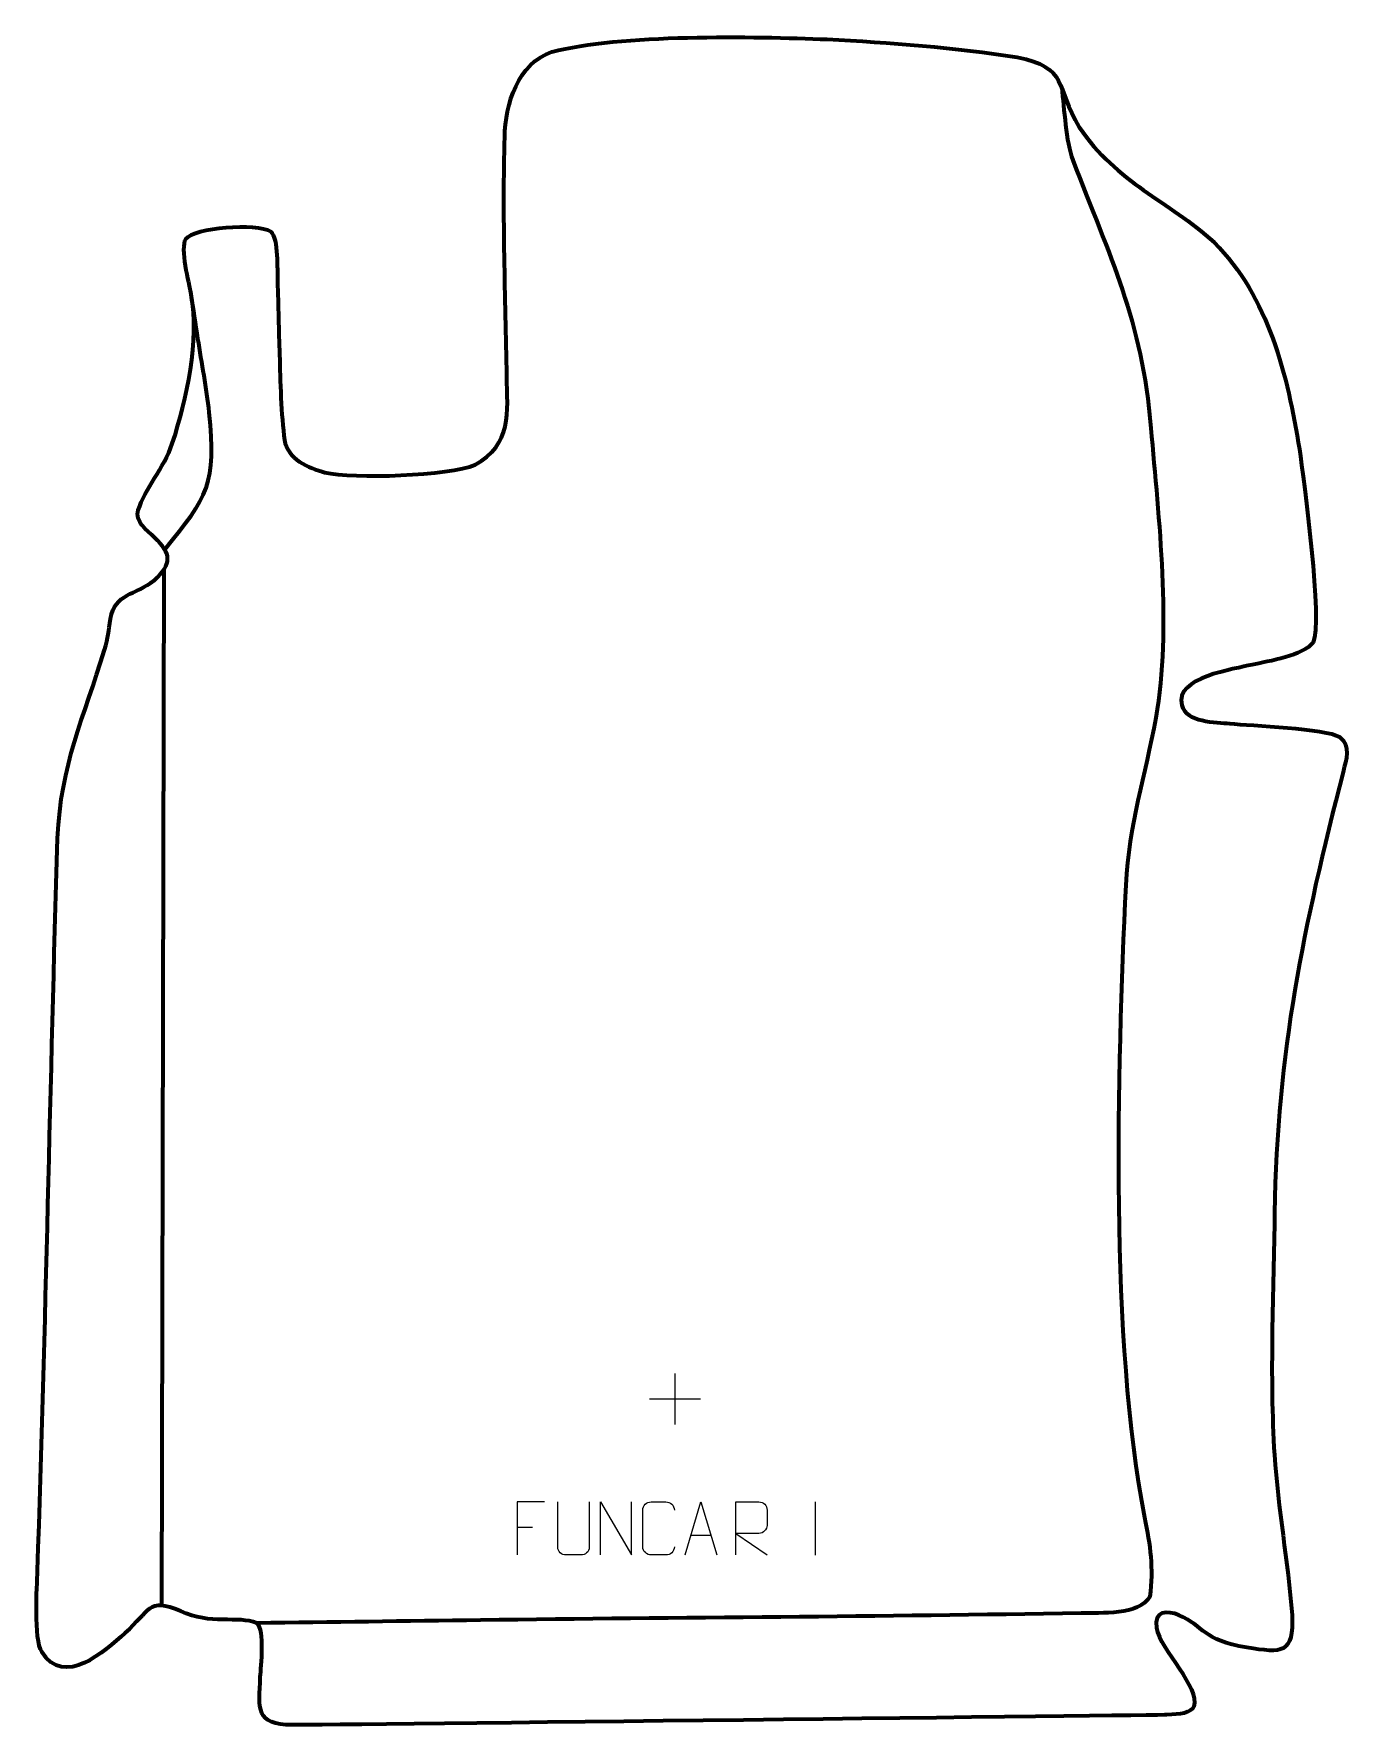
# Model space of a CAD drawing. Header units: millimetres. Extents: x 954 to 1573, y 93 to 888.
import ezdxf

# ---------------------------------------------------------------- set-up
doc = ezdxf.new("R2010")
doc.units = ezdxf.units.MM
doc.header["$MEASUREMENT"] = 0
doc.layers.add('layer 2', color=7, linetype='Continuous')
doc.layers.add('layer 3', color=7, linetype='Continuous')

msp = doc.modelspace()

# ---------------------------------------------------------------- linework, layer by layer
at = {"layer": 'layer 2', "color": 142, "lineweight": 158}
for points, knots in [([(1437.0503, 862.5248), (1438.17, 852.932), (1438.9848, 837.2004), (1442.2035, 828.6388), (1442.2035, 828.6388), (1459.9095, 782.3016), (1474.6212, 753.7429), (1478.9598, 702.6699), (1478.9598, 702.6699), (1482.5966, 659.9373), (1488.7162, 608.5364), (1481.2208, 566.4894), (1481.2208, 566.4894), (1476.3077, 538.9282), (1468.5189, 516.5038), (1467.1042, 487.764), (1467.1042, 487.764), (1462.9926, 399.4946), (1459.6064, 273.1492), (1475.9582, 190.4624), (1475.9582, 190.4624), (1478.5959, 177.3218), (1480.2491, 166.7277), (1478.5058, 153.2607), (1478.5058, 153.2607), (1473.2862, 144.2317), (1455.3616, 145.7088), (1446.1694, 145.5336), (1446.1694, 145.5336), (1352.1074, 143.7408), (1257.7976, 143.4802), (1163.6775, 142.208), (1163.6775, 142.208), (1128.6688, 141.7349), (1093.6602, 141.2617), (1058.6515, 140.7885)], [0, 0, 0, 0, 0.1, 0.1, 0.1, 0.1, 0.2, 0.2, 0.2, 0.2, 0.3, 0.3, 0.3, 0.3, 0.4, 0.4, 0.4, 0.4, 0.5, 0.5, 0.5, 0.5, 0.6, 0.6, 0.6, 0.6, 0.7, 0.7, 0.7, 0.7, 0.8, 0.8, 0.8, 0.8, 1, 1, 1, 1]), ([(1015.2865, 645.5763), (1035.6416, 670.4761), (1039.7493, 676.5923), (1036.2021, 709.937), (1036.2021, 709.937), (1034.9685, 721.5332), (1032.7172, 733.1176), (1030.9083, 744.6458), (1030.9083, 744.6458), (1029.8408, 751.637), (1028.7614, 758.6264), (1027.6934, 765.6175), (1027.6934, 765.6175), (1027.6934, 765.6175), (1027.4658, 767.1092), (1027.4658, 767.1092)], [0, 0, 0, 0, 0.2, 0.2, 0.2, 0.2, 0.4, 0.4, 0.4, 0.4, 0.6, 0.6, 0.6, 0.6, 1, 1, 1, 1])]:
    msp.add_open_spline(points, degree=3, knots=knots, dxfattribs=at)
msp.add_open_spline([(1013.9802, 149.0199), (1013.9802, 149.0199), (1015.0254, 636.253), (1015.0254, 636.253)], degree=3, dxfattribs=at)
at = {"layer": 'layer 2', "color": 250, "lineweight": 9}
for points in [[(1255.1667, 258.2249), (1255.1667, 258.2249), (1255.1667, 234.247), (1255.1667, 234.247)], [(1243.1778, 246.2359), (1243.1778, 246.2359), (1267.1557, 246.2359), (1267.1557, 246.2359)], [(1321.1617, 197.8151), (1321.1617, 197.8151), (1321.1617, 172.841), (1321.1617, 172.841)], [(1181.0391, 185.9251), (1181.0391, 185.9251), (1188.2072, 185.9251), (1188.2072, 185.9251)], [(1262.7282, 182.1007), (1262.7282, 182.1007), (1272.2239, 182.1007), (1272.2239, 182.1007)]]:
    msp.add_open_spline(points, degree=3, dxfattribs=at)
for points, knots in [([(1193.9131, 197.8048), (1193.9131, 197.8048), (1181.0391, 197.8048), (1181.0391, 197.8048), (1181.0391, 197.8048), (1181.0391, 197.8048), (1181.0391, 172.8512), (1181.0391, 172.8512)], [0, 0, 0, 0, 0.33333333, 0.33333333, 0.33333333, 0.33333333, 1, 1, 1, 1]), ([(1214.8033, 197.809), (1214.8029, 192.2695), (1214.8987, 182.0677), (1214.8991, 176.5273), (1214.8991, 176.5273), (1214.7593, 174.2878), (1213.0821, 172.8616), (1210.9344, 172.8511), (1210.9344, 172.8511), (1208.6025, 172.8515), (1206.2706, 172.8515), (1203.9391, 172.8511), (1203.9391, 172.8511), (1202.0141, 172.7496), (1200.042, 174.5661), (1200.0532, 176.5106), (1200.0532, 176.5106), (1200.0535, 182.0725), (1200.1489, 192.2479), (1200.1485, 197.809)], [0, 0, 0, 0, 0.16666667, 0.16666667, 0.16666667, 0.16666667, 0.33333333, 0.33333333, 0.33333333, 0.33333333, 0.5, 0.5, 0.5, 0.5, 0.66666667, 0.66666667, 0.66666667, 0.66666667, 1, 1, 1, 1]), ([(1220.1487, 172.8513), (1220.1487, 172.8513), (1220.1487, 197.8048), (1220.1487, 197.8048), (1220.1487, 197.8048), (1220.1487, 197.8048), (1234.8035, 172.8513), (1234.8035, 172.8513), (1234.8035, 172.8513), (1234.8035, 172.8513), (1234.8035, 197.8048), (1234.8035, 197.8048)], [0, 0, 0, 0, 0.25, 0.25, 0.25, 0.25, 0.5, 0.5, 0.5, 0.5, 1, 1, 1, 1]), ([(1254.8991, 176.669), (1254.7593, 174.3456), (1253.0821, 172.866), (1250.9344, 172.8552), (1250.9344, 172.8552), (1248.6025, 172.8556), (1246.2706, 172.8556), (1243.9391, 172.8552), (1243.9391, 172.8552), (1242.0141, 172.7498), (1240.042, 174.6343), (1240.0532, 176.6516), (1240.0532, 176.6516), (1240.0536, 182.4217), (1240.0536, 188.1914), (1240.0532, 193.9607), (1240.0532, 193.9607), (1240.0574, 196.0988), (1241.8041, 197.818), (1243.9565, 197.8045), (1243.9565, 197.8045), (1246.2822, 197.8045), (1248.6083, 197.8045), (1250.9344, 197.8045), (1250.9344, 197.8045), (1252.881, 197.84), (1254.8724, 196.3485), (1254.8991, 193.9109)], [0, 0, 0, 0, 0.125, 0.125, 0.125, 0.125, 0.25, 0.25, 0.25, 0.25, 0.375, 0.375, 0.375, 0.375, 0.5, 0.5, 0.5, 0.5, 0.625, 0.625, 0.625, 0.625, 0.75, 0.75, 0.75, 0.75, 1, 1, 1, 1]), ([(1260.0056, 172.8513), (1260.0056, 172.8513), (1267.3766, 197.8048), (1267.3766, 197.8048), (1267.3766, 197.8048), (1267.3766, 197.8048), (1274.9465, 172.8513), (1274.9465, 172.8513)], [0, 0, 0, 0, 0.33333333, 0.33333333, 0.33333333, 0.33333333, 1, 1, 1, 1]), ([(1283.8296, 172.8513), (1283.8296, 172.8513), (1283.8296, 197.8048), (1283.8296, 197.8048), (1283.8296, 197.8048), (1287.4244, 197.8048), (1291.0199, 197.8048), (1294.6151, 197.8048), (1294.6151, 197.8048), (1296.9404, 197.7671), (1298.4977, 196.2771), (1298.4936, 193.9107), (1298.4936, 193.9107), (1298.4932, 191.8752), (1298.4932, 188.8158), (1298.4936, 186.7798), (1298.4936, 186.7798), (1298.4871, 184.9043), (1296.6748, 182.9625), (1294.6653, 182.9434), (1294.6653, 182.9434), (1294.6653, 182.9434), (1283.8296, 182.9434), (1283.8296, 182.9434), (1283.8296, 182.9434), (1283.8296, 182.9434), (1298.4843, 172.8513), (1298.4843, 172.8513)], [0, 0, 0, 0, 0.125, 0.125, 0.125, 0.125, 0.25, 0.25, 0.25, 0.25, 0.375, 0.375, 0.375, 0.375, 0.5, 0.5, 0.5, 0.5, 0.625, 0.625, 0.625, 0.625, 0.75, 0.75, 0.75, 0.75, 1, 1, 1, 1])]:
    msp.add_open_spline(points, degree=3, knots=knots, dxfattribs=at)
at = {"layer": 'layer 3', "color": 242, "lineweight": 158}
msp.add_open_spline([(1486.5172, 97.6614), (1492.6235, 97.961), (1497.9471, 98.4547), (1499.0805, 101.5827), (1499.0805, 101.5827), (1502.3235, 110.5321), (1483.4326, 128.1787), (1481.5455, 138.5518), (1481.5455, 138.5518), (1480.0541, 146.7504), (1486.9223, 146.754), (1492.0403, 144.5554), (1492.0403, 144.5554), (1504.3891, 139.25), (1502.9674, 132.7651), (1524.0093, 129.3457), (1524.0093, 129.3457), (1540.6929, 126.6345), (1546.2092, 126.3416), (1545.3386, 144.6804), (1545.3386, 144.6804), (1543.3092, 169.7708), (1538.8248, 194.6417), (1537.0071, 219.992), (1537.0071, 219.992), (1534.7312, 256.6785), (1536.5463, 296.7601), (1537.115, 333.7222), (1537.115, 333.7222), (1538.2467, 409.4852), (1550.6953, 468.1457), (1569.2972, 540.9253), (1569.2972, 540.9253), (1570.8691, 546.8054), (1573.1235, 553.2096), (1567.669, 557.4726), (1567.669, 557.4726), (1561.0914, 561.4203), (1525.984, 562.8303), (1516.0807, 563.727), (1516.0807, 563.727), (1509.1617, 564.3535), (1495.593, 564.3156), (1493.44, 572.3172), (1493.44, 572.3172), (1489.9146, 585.4197), (1518.154, 589.4619), (1526.5484, 591.3267), (1526.5484, 591.3267), (1534.14, 593.0605), (1550.776, 595.6639), (1555.179, 601.8832), (1555.179, 601.8832), (1559.8794, 610.5585), (1550.8623, 678.795), (1548.758, 692.6623), (1548.758, 692.6623), (1543.2625, 727.1485), (1534.2728, 764.6667), (1508.7004, 789.9656), (1508.7004, 789.9656), (1486.9508, 809.7481), (1462.9168, 817.6814), (1445.3049, 844.1588), (1445.3049, 844.1588), (1433.7765, 863.0119), (1440.4493, 872.3467), (1416.016, 876.9702), (1416.016, 876.9702), (1387.2472, 881.4523), (1355.8357, 884.0109), (1326.7275, 885.4029), (1326.7275, 885.4029), (1292.7388, 886.8028), (1228.7427, 887.9903), (1197.3315, 879.4643), (1197.3315, 879.4643), (1181.1498, 874.128), (1175.5476, 854.9135), (1175.1237, 839.5173), (1175.1237, 839.5173), (1174.1029, 802.4419), (1175.4769, 764.1876), (1176.1299, 727.0312), (1176.1299, 727.0312), (1176.4338, 710.0584), (1178.6174, 694.7953), (1161.1278, 685.4055), (1161.1278, 685.4055), (1149.4382, 680.1575), (1103.6265, 678.6483), (1090.5584, 681.8128), (1090.5584, 681.8128), (1082.8538, 683.6785), (1072.9475, 688.2447), (1071.6346, 697.0036), (1071.6346, 697.0036), (1069.9135, 708.4862), (1069.6485, 725.2217), (1069.2569, 737.0372), (1069.2569, 737.0372), (1068.8747, 748.5724), (1068.6968, 760.1227), (1068.2987, 771.6467), (1068.2987, 771.6467), (1068.0646, 777.318), (1068.877, 791.4543), (1065.1368, 795.1236), (1065.1368, 795.1236), (1058.4844, 799.1213), (1028.9973, 797.1808), (1025.2455, 791.5482), (1025.2455, 791.5482), (1022.4533, 787.356), (1026.7899, 770.7138), (1027.7915, 765.5337), (1027.7915, 765.5337), (1031.6842, 743.9262), (1025.7151, 716.0769), (1018.8412, 695.4121), (1018.8412, 695.4121), (1014.8802, 683.5043), (1005.9369, 674.1097), (1002.8716, 664.0976), (1002.8716, 664.0976), (1001.1587, 658.5029), (1006.629, 655.0086), (1010.5034, 651.2069), (1010.5034, 651.2069), (1018.496, 643.3642), (1018.8673, 639.1219), (1010.4286, 631.0992), (1010.4286, 631.0992), (1001.3761, 623.9502), (991.8405, 625.0333), (989.7128, 613.0258), (989.7128, 613.0258), (988.9536, 606.7833), (988.7013, 604.4825), (986.9278, 598.3244), (986.9278, 598.3244), (977.184, 566.0394), (966.4078, 544.8469), (964.9229, 509.7881), (964.9229, 509.7881), (961.4089, 395.0387), (959.4789, 280.2539), (955.471, 165.5143), (955.471, 165.5143), (955.1966, 157.7489), (953.7372, 133.2258), (957.4476, 127.2682), (957.4476, 127.2682), (968.0788, 110.1989), (986.9618, 127.5961), (996.5979, 136.1108), (996.5979, 136.1108), (1008.4901, 146.619), (1007.0058, 152.8963), (1022.8167, 146.4689), (1022.8167, 146.4689), (1036.6856, 139.7195), (1049.5306, 144.5002), (1058.6515, 140.7885), (1058.6515, 140.7885), (1062.553, 137.4468), (1060.481, 120.6458), (1060.2295, 115.5936), (1060.2295, 115.5936), (1059.4653, 100.2482), (1057.9336, 93.004), (1075.211, 92.9221), (1075.211, 92.9221), (1092.4884, 92.8402), (1486.5172, 97.6614), (1486.5172, 97.6614)], degree=3, knots=[0, 0, 0, 0, 0.02222222, 0.02222222, 0.02222222, 0.02222222, 0.04444444, 0.04444444, 0.04444444, 0.04444444, 0.06666667, 0.06666667, 0.06666667, 0.06666667, 0.08888889, 0.08888889, 0.08888889, 0.08888889, 0.11111111, 0.11111111, 0.11111111, 0.11111111, 0.13333333, 0.13333333, 0.13333333, 0.13333333, 0.15555556, 0.15555556, 0.15555556, 0.15555556, 0.17777778, 0.17777778, 0.17777778, 0.17777778, 0.2, 0.2, 0.2, 0.2, 0.22222222, 0.22222222, 0.22222222, 0.22222222, 0.24444444, 0.24444444, 0.24444444, 0.24444444, 0.26666667, 0.26666667, 0.26666667, 0.26666667, 0.28888889, 0.28888889, 0.28888889, 0.28888889, 0.31111111, 0.31111111, 0.31111111, 0.31111111, 0.33333333, 0.33333333, 0.33333333, 0.33333333, 0.35555556, 0.35555556, 0.35555556, 0.35555556, 0.37777778, 0.37777778, 0.37777778, 0.37777778, 0.4, 0.4, 0.4, 0.4, 0.42222222, 0.42222222, 0.42222222, 0.42222222, 0.44444444, 0.44444444, 0.44444444, 0.44444444, 0.46666667, 0.46666667, 0.46666667, 0.46666667, 0.48888889, 0.48888889, 0.48888889, 0.48888889, 0.51111111, 0.51111111, 0.51111111, 0.51111111, 0.53333333, 0.53333333, 0.53333333, 0.53333333, 0.55555556, 0.55555556, 0.55555556, 0.55555556, 0.57777778, 0.57777778, 0.57777778, 0.57777778, 0.6, 0.6, 0.6, 0.6, 0.62222222, 0.62222222, 0.62222222, 0.62222222, 0.64444444, 0.64444444, 0.64444444, 0.64444444, 0.66666667, 0.66666667, 0.66666667, 0.66666667, 0.68888889, 0.68888889, 0.68888889, 0.68888889, 0.71111111, 0.71111111, 0.71111111, 0.71111111, 0.73333333, 0.73333333, 0.73333333, 0.73333333, 0.75555556, 0.75555556, 0.75555556, 0.75555556, 0.77777778, 0.77777778, 0.77777778, 0.77777778, 0.8, 0.8, 0.8, 0.8, 0.82222222, 0.82222222, 0.82222222, 0.82222222, 0.84444444, 0.84444444, 0.84444444, 0.84444444, 0.86666667, 0.86666667, 0.86666667, 0.86666667, 0.88888889, 0.88888889, 0.88888889, 0.88888889, 0.91111111, 0.91111111, 0.91111111, 0.91111111, 0.93333333, 0.93333333, 0.93333333, 0.93333333, 0.95555556, 0.95555556, 0.95555556, 0.95555556, 1, 1, 1, 1], dxfattribs=at)

doc.saveas('drawing.dxf')
